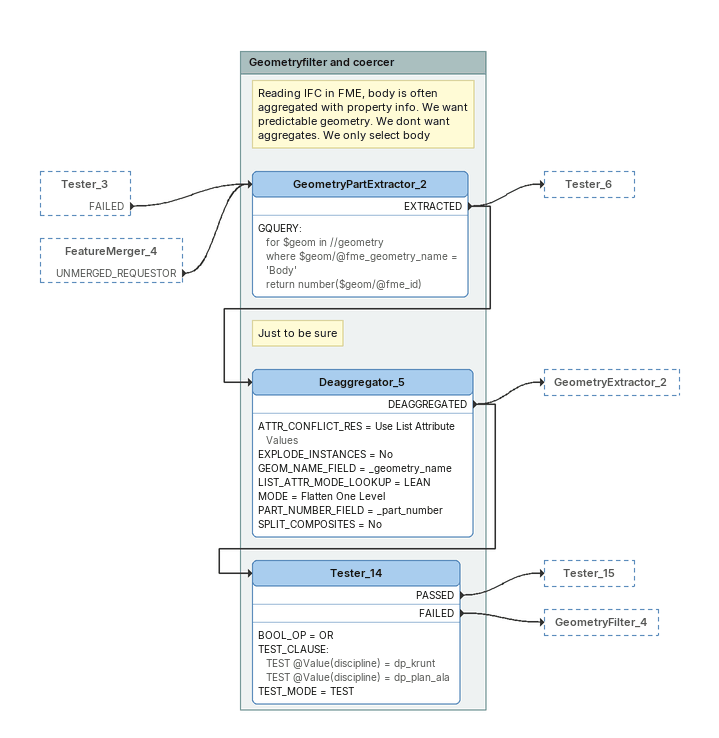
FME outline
Tester_3 [outside]
    FAILED -> GeometryPartExtractor_2
FeatureMerger_4 [outside]
    UNMERGED_REQUESTOR -> GeometryPartExtractor_2

Bookmark: Geometryfilter and coercer
Note: Reading IFC in FME, body is often aggregated with property info. We want predictable geometry. We dont want aggregates. We only select body
GeometryPartExtractor_2
    GQUERY:
      for $geom in //geometry
      where $geom/@fme_geometry_name = 'Body'
      return number($geom/@fme_id)
    EXTRACTED -> Deaggregator_5
    EXTRACTED -> Tester_6
Note: Just to be sure
Deaggregator_5
    ATTR_CONFLICT_RES = Use List Attribute Values
    EXPLODE_INSTANCES = No
    GEOM_NAME_FIELD = _geometry_name
    LIST_ATTR_MODE_LOOKUP = LEAN
    MODE = Flatten One Level
    PART_NUMBER_FIELD = _part_number
    SPLIT_COMPOSITES = No
    DEAGGREGATED -> Tester_14
    DEAGGREGATED -> GeometryExtractor_2
Tester_14
    BOOL_OP = OR
    TEST_CLAUSE:
      TEST @Value(discipline) = dp_krunt
      TEST @Value(discipline) = dp_plan_ala
    TEST_MODE = TEST
    PASSED -> Tester_15
    FAILED -> GeometryFilter_4
